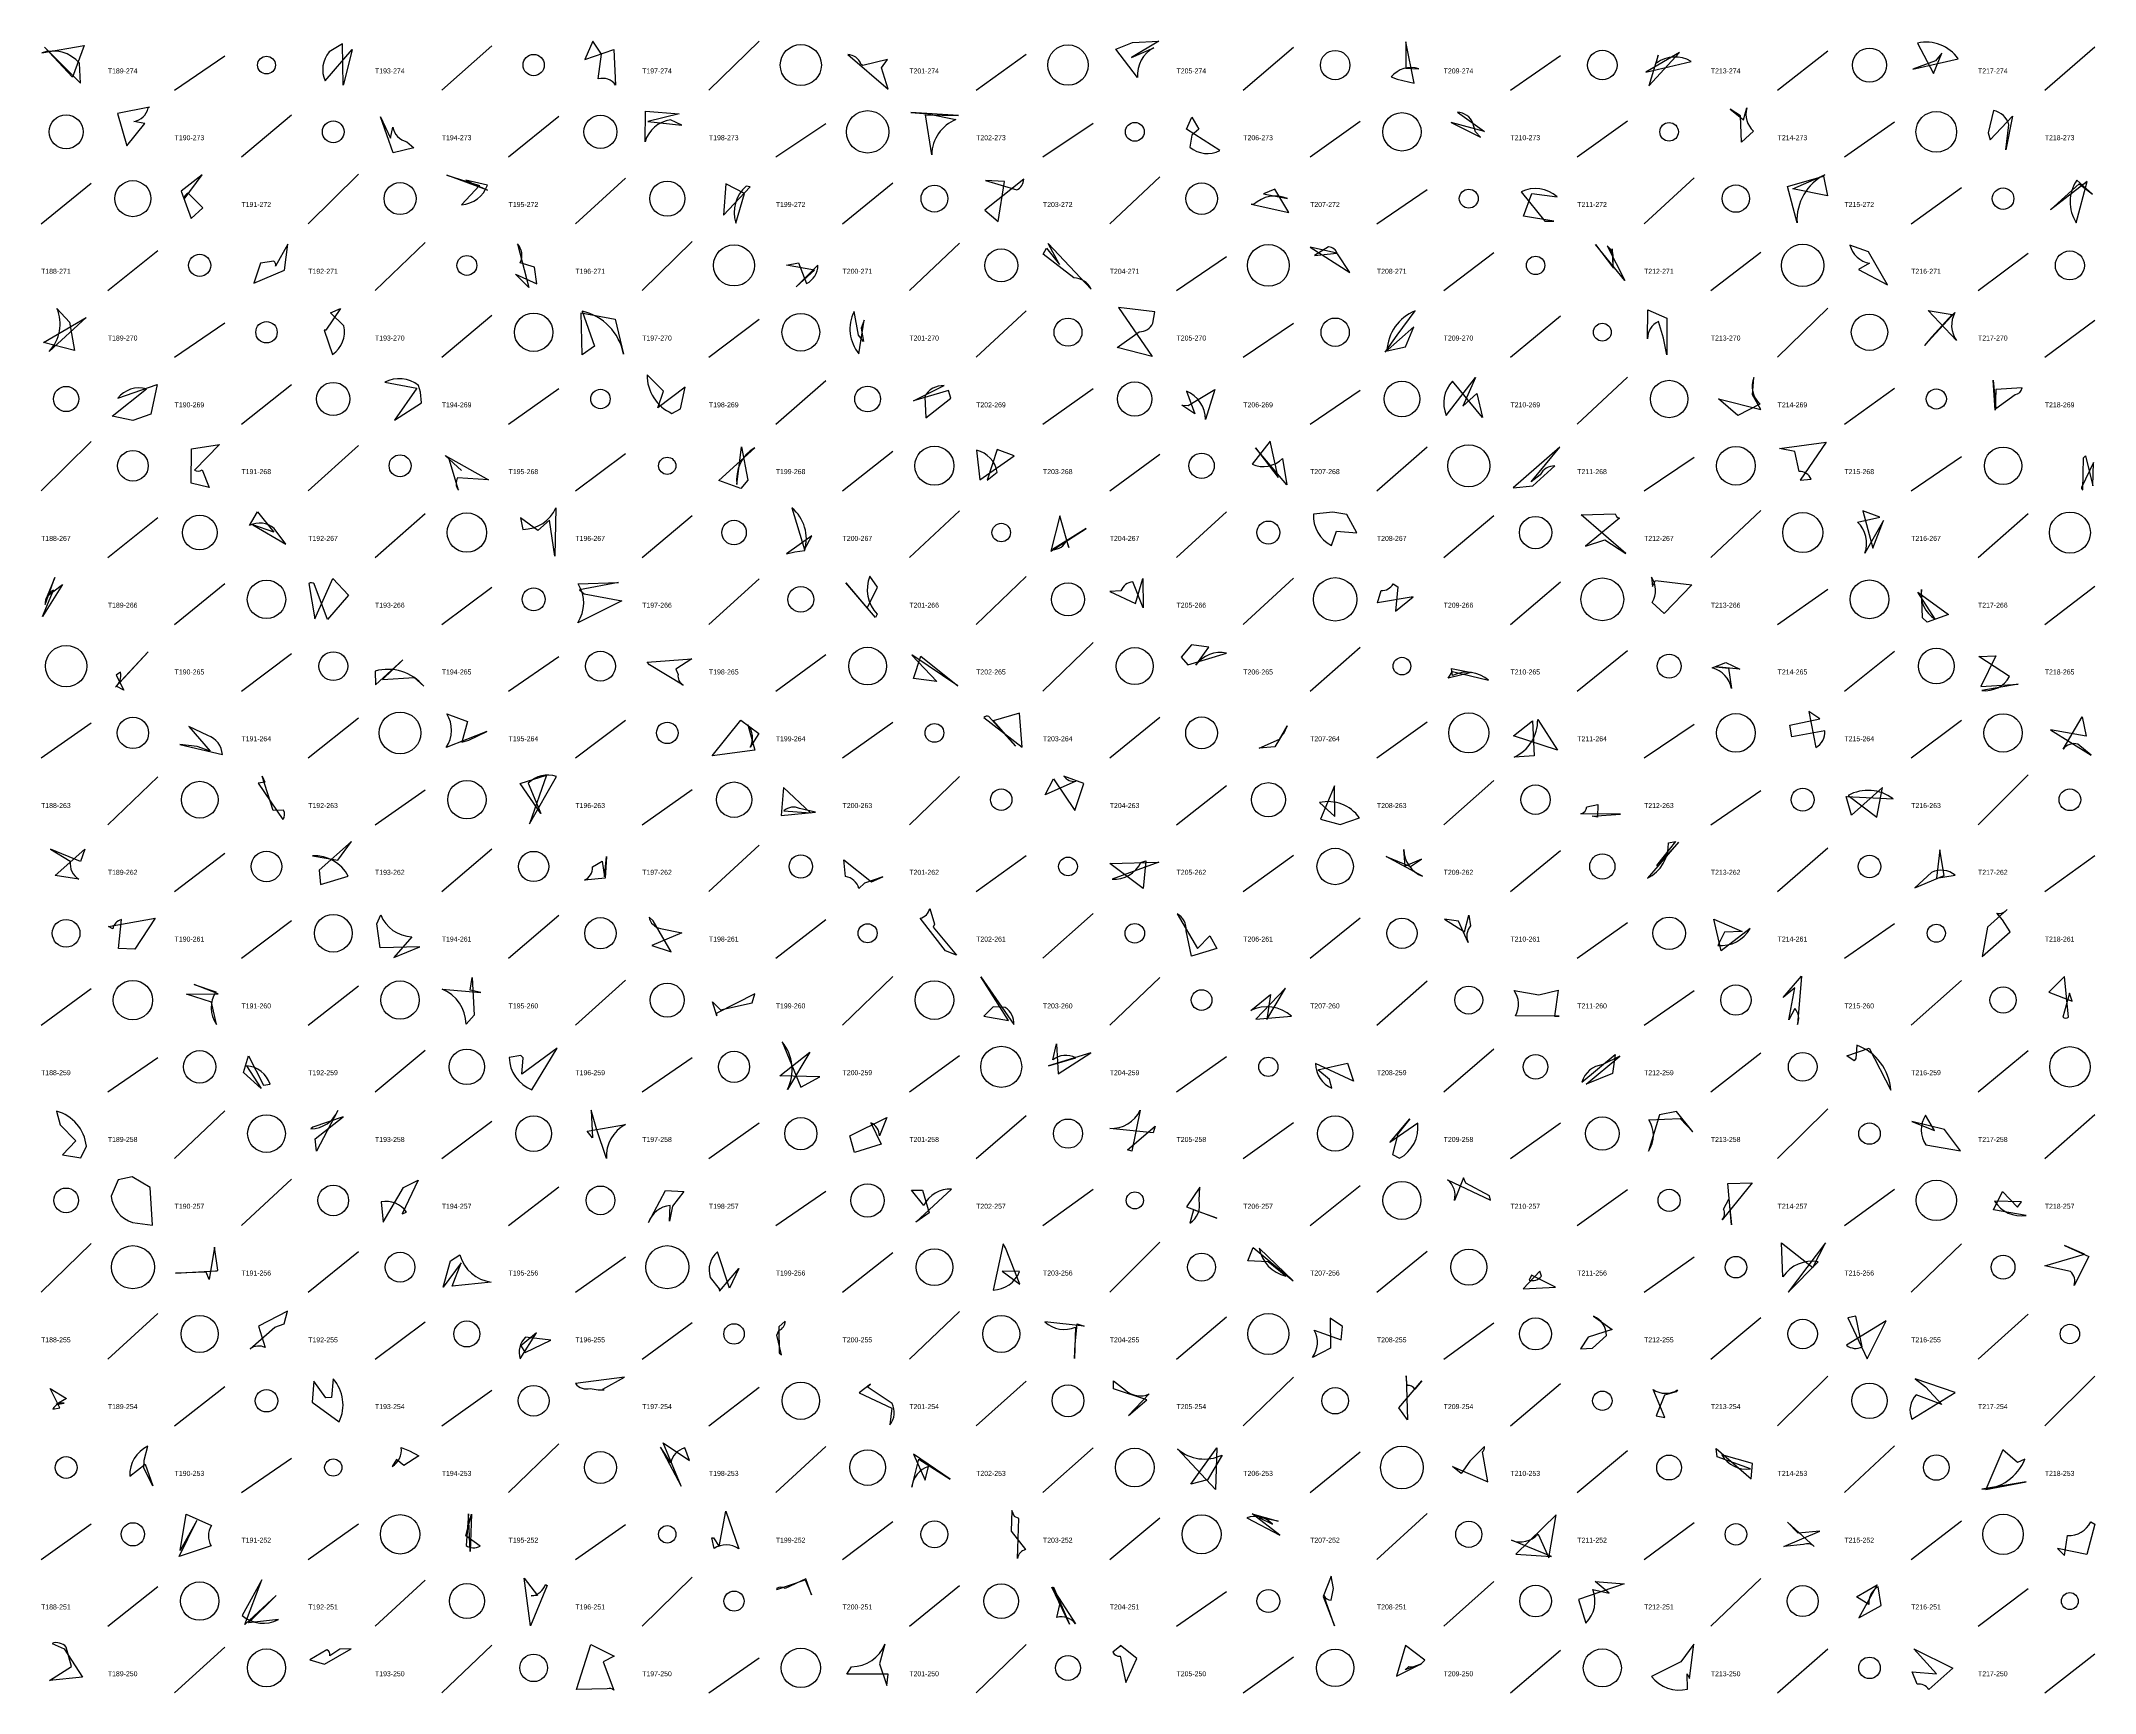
# Model space of a CAD drawing. Header units: millimetres. Extents: x -1 to 9990, y 0 to 15990.
# Drawn here: x 7520 to 8750, y 10000 to 10989 of the extents above; entities that cross this region are included whole.
import ezdxf

# ---------------------------------------------------------------- set-up
doc = ezdxf.new("R2010")
doc.units = ezdxf.units.MM
doc.layers.add('TEXT', color=3, linetype='Continuous')
doc.layers.add('WALL', color=1, linetype='Continuous')

msp = doc.modelspace()

# ---------------------------------------------------------------- linework, layer by layer
for points in [[(7522, 10985.8), (7543.7, 10964.2), (7543.1, 10976.2, 0.3), (7520.4, 10982.3), (7545.9, 10986.8), (7538.9, 10967.8)], [(7701, 10963), (7700.5, 10987.8), (7692.6, 10982.9, 0.3), (7690.2, 10965.5), (7706.3, 10984.3), (7701.2, 10963.4)], [(7845.7, 10978.4), (7863.1, 10984.3), (7864.1, 10963, 0.3), (7853.7, 10966.8), (7855.6, 10981.5), (7850.5, 10989.4)], [(8189.4, 10989.4), (8173, 10979.6), (8186.4, 10985.3, 0.3), (8176.6, 10967.5), (8163.7, 10984.6), (8173.7, 10988.6)], [(8337.4, 10989), (8337.3, 10973.2), (8345.1, 10972.8, 0.3), (8328.6, 10968), (8332.1, 10966.5), (8342.4, 10964.2)], [(8654.6, 10977.6), (8641, 10972.5), (8668.1, 10978.8, 0.3), (8643.8, 10988.2), (8653.3, 10970), (8658.3, 10982.1)], [(8026.9, 10978.4), (8012.2, 10974.7), (8011, 10975.6, 0.3), (8003.1, 10981.3), (8027.3, 10960.6), (8023.3, 10973.4)], [(8501.2, 10982.5), (8481, 10970.7), (8508.2, 10977.2, 0.3), (8487.4, 10976.2), (8488.5, 10980.9), (8482.9, 10962.6)], [(7571.4, 10926.7), (7582.1, 10940), (7575.5, 10941.2, 0.3), (7584.2, 10949.3), (7585, 10949.7), (7565.8, 10946)], [(7883.4, 10941.2), (7903.8, 10939.1), (7896.9, 10942.1, 0.3), (7881.7, 10929), (7882, 10947.3), (7902.1, 10945.7)], [(8531.6, 10948.6), (8539.6, 10942.1), (8541.6, 10949.3, 0.3), (8545.6, 10935.4), (8538.3, 10928.9), (8537.7, 10944.5)], [(8700.7, 10944.4), (8696.6, 10924.2), (8698.5, 10939.2, 0.3), (8689.3, 10947.7), (8686.1, 10934.5), (8687.3, 10930.3)], [(7723.2, 10944), (7729.2, 10931.2), (7730.7, 10937.9, 0.3), (7739, 10929.1), (7743.3, 10925.5), (7730.9, 10922.4)], [(8040.8, 10946.6), (8051.1, 10945.7), (8067.9, 10942.4, 0.3), (8053.4, 10921.3), (8049.6, 10945.2), (8069.5, 10944.8)], [(8213.4, 10936.6), (8209.1, 10933.1), (8208, 10925.8, 0.3), (8225.9, 10923.8), (8205.9, 10936.7), (8209.1, 10943.7)], [(8382, 10931.9), (8379.1, 10935.1), (8377.5, 10940.2, 0.3), (8368.2, 10946.7), (8384.4, 10935.2), (8364.5, 10940.7)], [(7609.9, 10883.1), (7616.9, 10889.4), (7608, 10898.2, 0.3), (7605.6, 10894.7), (7616.4, 10909.2), (7603.8, 10899.5)], [(7762.9, 10909), (7782.5, 10902.8), (7771.8, 10891.3, 0.3), (7787.3, 10903.1), (7774.3, 10906.1), (7787.3, 10900.1)], [(7928.6, 10885), (7944.7, 10902.1), (7942.2, 10902.5, 0.3), (7936, 10880.4), (7941.2, 10898), (7930.1, 10903.9)], [(8096.9, 10905.2), (8085.5, 10905.8), (8104.3, 10900.2, 0.3), (8108.5, 10906.6), (8085.2, 10888), (8093.2, 10881.3)], [(8258.8, 10900.7), (8252.1, 10897.8), (8266.4, 10895, 0.3), (8246.1, 10891.4), (8244.6, 10891.7), (8267.3, 10886.6)], [(8407.7, 10884.5), (8412.7, 10898), (8427.9, 10896, 0.3), (8406.3, 10899.1), (8420.6, 10881.6), (8425.9, 10881.5)], [(8589.8, 10896.7), (8569, 10900.9), (8588.3, 10909.3, 0.3), (8571.6, 10880.5), (8565.9, 10902.3), (8587.5, 10908.4)], [(8740.6, 10903.8), (8748.5, 10897.7), (8739.1, 10906, 0.3), (8738.8, 10880.6), (8745.3, 10905.2), (8723.4, 10888.3)], [(7665.8, 10852.2), (7667.7, 10867.8), (7660.4, 10854.5, 0.3), (7659.4, 10857.5), (7651.4, 10856.4), (7647.5, 10844.4)], [(7816.9, 10843.9), (7815.5, 10854), (7807, 10856.6, 0.3), (7805.3, 10867.9), (7812.2, 10841.7), (7804.1, 10849.7)], [(8130, 10855.5), (8123.2, 10868.2), (8148.8, 10840.7, 0.3), (8138.4, 10847.5), (8120.1, 10861.8), (8122.2, 10865.3)], [(8280, 10866), (8303.7, 10850.7), (8296.3, 10862, 0.3), (8291.1, 10866.1), (8282.7, 10861), (8295.9, 10862.4)], [(8461.6, 10853.3), (8460.8, 10864.9), (8461.3, 10857, 0.3), (8457.9, 10866.7), (8468.5, 10845.9), (8450.9, 10867.5)], [(8615.2, 10861.8), (8614.4, 10863.1), (8603.3, 10867.2, 0.3), (8615, 10856.3), (8608.5, 10852.5), (8625.8, 10843.3)], [(7966.4, 10855.2), (7973.7, 10856.5), (7978.4, 10844.2, 0.3), (7985.2, 10855.1), (7972.3, 10842.2), (7983.2, 10852.1)], [(7521.4, 10808.9), (7547, 10823.8), (7524.9, 10803.5, 0.3), (7529.5, 10829.2), (7537, 10821), (7540, 10804.1)], [(7690.6, 10816.3), (7689.6, 10816.2), (7694.6, 10801.7, 0.3), (7701.4, 10818.8), (7693.4, 10826.7), (7699.4, 10829.1)], [(7843.4, 10826.6), (7863.8, 10822.9), (7868.8, 10801.9, 0.3), (7844, 10827.6), (7851.4, 10806.6), (7844, 10801.4)], [(8012.6, 10809.5), (8009.5, 10813.2), (8006.9, 10827.4, 0.3), (8009.8, 10802.1), (8013, 10822.3), (8011.2, 10817.5)], [(8185.5, 10800.4), (8164.4, 10805.8), (8177.7, 10815.3, 0.3), (8185.8, 10820.4), (8187.1, 10827.2), (8165.3, 10829.8)], [(8325, 10803), (8332.2, 10813.2), (8342.9, 10827.7, 0.3), (8326.1, 10803.9), (8337.2, 10806.2), (8342.2, 10818.3)], [(8493.6, 10801.5), (8491.7, 10811.4), (8488.6, 10821.4, 0.3), (8482.1, 10811), (8482.2, 10828.3), (8493.7, 10823.5)], [(8652.3, 10812.3), (8647.9, 10807.1), (8666.2, 10826.8, 0.3), (8667.2, 10810), (8650.2, 10828), (8664.6, 10825.6)], [(7747.9, 10772.7), (7747.3, 10779), (7746, 10783.1, 0.3), (7725.8, 10785), (7745.1, 10781.5), (7731.7, 10762.3)], [(7889.4, 10769.8), (7892.7, 10779.7), (7882.9, 10789.5, 0.3), (7897.8, 10766.4), (7902.9, 10769.1), (7905.8, 10782)], [(8379.8, 10778.3), (8383.2, 10764), (8365.2, 10785.6, 0.3), (8361.5, 10765.2), (8379, 10787.9), (8371.5, 10770.7)], [(8549.9, 10768.8), (8544.9, 10777.4), (8545.7, 10787.9, 0.3), (8549.4, 10771.9), (8536.1, 10765.1), (8524.6, 10775.1)], [(7575, 10762.2), (7562.5, 10764.7), (7583.1, 10781.1, 0.3), (7565.9, 10775.4), (7589.5, 10783.6), (7585.8, 10766)], [(8063.5, 10780), (8042.4, 10773.8), (8060.8, 10783, 0.3), (8049.2, 10776.3), (8049.9, 10763.8), (8064.8, 10775.5)], [(8207, 10771), (8223, 10780.7), (8217.4, 10762.8, 0.3), (8206, 10779.7), (8210.9, 10766.1), (8203.1, 10771.3)], [(8689.1, 10786.3), (8690.7, 10769.4), (8702.2, 10777.6, 0.3), (8706.5, 10781.6), (8690.7, 10780.7), (8690.3, 10768.3)], [(7610.1, 10745.1), (7626.9, 10747.8), (7611.8, 10732.4, 0.3), (7616.4, 10732.6), (7620.6, 10721.9), (7609.8, 10724.6)], [(7762, 10741.1), (7788, 10726.5), (7769.4, 10727.8, 0.3), (7769.9, 10720.4), (7764.3, 10739), (7771.7, 10732.1)], [(7939.1, 10721.3), (7925.8, 10726.2), (7947.4, 10745.8, 0.3), (7936.7, 10723.7), (7939.5, 10746.4), (7943.2, 10726.4)], [(8092.6, 10744.7), (8086.6, 10726.4), (8092.6, 10731.2, 0.3), (8080.3, 10744.3), (8082.2, 10726.6), (8102.7, 10741)], [(8260.8, 10727.9), (8256.1, 10749.7), (8245.2, 10735.9, 0.3), (8263.5, 10739.3), (8266, 10723.6), (8247.2, 10745.7)], [(8401.6, 10721.7), (8413.4, 10723), (8426.6, 10734.9, 0.3), (8417.8, 10729.6), (8412.4, 10725.3), (8429.5, 10746.1)], [(8589.1, 10749.2), (8573.4, 10726.4), (8580, 10727, 0.3), (8572.9, 10731.6), (8570.3, 10743.5), (8561.2, 10745.3)], [(8748.7, 10722.9), (8749.2, 10736.9), (8742, 10721.9, 0.3), (8742.7, 10720.5), (8743.2, 10739.7), (8744.4, 10740.9)], [(7646.9, 10699.6), (7666.6, 10688), (7659.6, 10697.5, 0.3), (7644.9, 10699.3), (7649.6, 10707.4), (7659.3, 10695.3)], [(7817.4, 10696.2), (7807.2, 10703.9), (7808.6, 10696.9, 0.3), (7828.3, 10709.9), (7827.6, 10680.8), (7824.5, 10702.4)], [(7966.5, 10682.3), (7971.5, 10683.5), (7977.3, 10684.3, 0.3), (7969.6, 10709.8), (7977.2, 10684.8), (7981.5, 10693.1)], [(8124.8, 10683.9), (8145.8, 10697.5), (8125.8, 10684.8, 0.3), (8134.2, 10690.3), (8135.4, 10686), (8130.2, 10705.1)], [(8302, 10705.8), (8293.6, 10707.2), (8282, 10706.1, 0.3), (8292.8, 10687.3), (8295.8, 10695.8), (8308, 10694.9)], [(8469, 10682.4), (8442.3, 10705.6), (8462.7, 10706.3, 0.3), (8465.2, 10703.7), (8445, 10686.9), (8456.5, 10690.7)], [(8616.9, 10685.6), (8623.3, 10702.2), (8612.2, 10682.6, 0.3), (8607.8, 10701.3), (8621.2, 10704.3), (8611.1, 10708.1)], [(7532.9, 10663.8), (7520.9, 10644.8), (7527.4, 10660.5, 0.3), (7522.4, 10651.9), (7528.3, 10668), (7523.7, 10656.9)], [(7704.1, 10657.5), (7691.6, 10642.9), (7683.6, 10664.2, 0.3), (7680.4, 10664.5), (7684, 10643.4), (7694.8, 10667.5)], [(7845.2, 10658.3), (7867.9, 10654.1), (7841.4, 10641, 0.3), (7841.6, 10664.2), (7865.8, 10665), (7842.5, 10660.7)], [(8014.8, 10649.7), (8020.9, 10662.3), (8016.4, 10668.9, 0.3), (8020.8, 10646.1), (8019.8, 10644.2), (8002, 10664.8)], [(8179.8, 10667.5), (8180, 10649.9), (8173.8, 10665.5, 0.3), (8166.7, 10660), (8160.1, 10659.6), (8175.5, 10652.5)], [(8341.8, 10656.6), (8320.3, 10652.9), (8322.5, 10660.3, 0.3), (8329.7, 10664.3), (8332.5, 10662.5), (8331.2, 10647.9)], [(8508.5, 10663.7), (8492.1, 10646.6), (8484.9, 10653.2, 0.3), (8484.4, 10668.3), (8485.1, 10662.6), (8486.9, 10666.2)], [(8649.6, 10641.3), (8646.8, 10643.9), (8646.1, 10660.9, 0.3), (8654.3, 10643.1), (8643.9, 10659.2), (8662.3, 10645.9)], [(8202.7, 10620.4), (8206.8, 10615.7), (8230, 10622.8, 0.3), (8211.6, 10615.5), (8219.3, 10626.4), (8209, 10627.8)], [(7564.9, 10603), (7584.2, 10623.5), (7564.5, 10602.4, 0.3), (7567.5, 10611.3), (7564.9, 10609.5), (7569.5, 10600.5)], [(7724.5, 10606.9), (7743.5, 10608.2), (7749.2, 10602.9, 0.3), (7720.1, 10612), (7720.3, 10603.8), (7736.7, 10618.8)], [(7909.7, 10619.4), (7900.2, 10613.1), (7901.5, 10610, 0.3), (7904.5, 10603.5), (7884.3, 10615.7), (7882.9, 10617.4)], [(8046.8, 10620.9), (8069.1, 10603.1), (8042, 10621.3, 0.3), (8041.5, 10621.5), (8056.5, 10605.7), (8042.5, 10607.6)], [(8523, 10614.6), (8530.6, 10613.8), (8532.3, 10601.6, 0.3), (8520.8, 10613.9), (8529, 10617.2), (8537.4, 10613.2)], [(8681.6, 10602.7), (8704.1, 10604.2), (8682.2, 10600.4, 0.3), (8698.9, 10608.7), (8680.4, 10620.8), (8690.7, 10621.1)], [(8362.6, 10607.7), (8365.3, 10611.7), (8386.9, 10606.5, 0.3), (8365.3, 10609.4), (8364.7, 10613.6), (8376.7, 10611.1)], [(7613.4, 10566.9), (7603, 10568.1), (7628.6, 10562, 0.3), (7619.9, 10573.4), (7608.5, 10578.9), (7621.3, 10564.1)], [(7776.2, 10570.6), (7787, 10575.9), (7762.6, 10566.3, 0.3), (7762.9, 10586.5), (7775.3, 10581.8), (7771.9, 10569.4)], [(7939, 10582.6), (7949.9, 10574.6), (7944.7, 10566.4, 0.3), (7943.3, 10579.9), (7947.4, 10564.7), (7921.8, 10561.3)], [(8090.2, 10582.2), (8103.6, 10567.1), (8087.6, 10584.8, 0.3), (8084.5, 10584.2), (8107.5, 10566.5), (8105.9, 10586.9)], [(8261.6, 10571.2), (8266.3, 10579.2), (8264, 10574.5, 0.3), (8264.4, 10575.9), (8258.9, 10566.7), (8249.4, 10565.9)], [(8413.2, 10582.2), (8414.1, 10561.2), (8402.1, 10560.5, 0.3), (8416.3, 10583), (8428.2, 10564.7), (8401.8, 10573.2)], [(8585.2, 10583.4), (8578.7, 10587.8), (8582.8, 10566.3, 0.3), (8588.3, 10576.2), (8568.5, 10572.6), (8567.3, 10579.6)], [(8723.3, 10576.9), (8747.8, 10561.7), (8739.8, 10568.3, 0.3), (8731, 10565.3), (8742.4, 10584.7), (8744.8, 10573.1)], [(7654.1, 10545.4), (7650, 10544.8), (7664.8, 10523.1, 0.3), (7665.2, 10528.8), (7658.9, 10528.6), (7652.5, 10549.1)], [(7822.6, 10549.7), (7812.5, 10520.6), (7828.7, 10548.8, 0.3), (7811.8, 10544.8), (7819.3, 10526.7), (7806.9, 10544.7)], [(7963.2, 10525.6), (7983.7, 10527.5), (7974.3, 10529.7, 0.3), (7964.8, 10528.3), (7980.8, 10527.2), (7964.6, 10542.3)], [(8139, 10528.5), (8144.5, 10544.7), (8132.6, 10549.1, 0.3), (8139.6, 10546.1), (8121.3, 10537.9), (8126.4, 10547.4)], [(8286.2, 10523.3), (8298, 10520.1), (8309.5, 10524.2, 0.3), (8285.6, 10533.3), (8294.9, 10525), (8294.7, 10543.3)], [(8604.2, 10525.8), (8601.1, 10536.9), (8629.1, 10535.5, 0.3), (8602.2, 10537.5), (8619.3, 10524.5), (8622.8, 10542.3)], [(8448.9, 10525.2), (8465.9, 10526.4), (8442.2, 10526.5, 0.3), (8445.8, 10530.8), (8452.3, 10532.2), (8452.1, 10524.5)], [(7543.6, 10497.9), (7525.6, 10505.4), (7537.5, 10498.1, 0.3), (7542.6, 10487.4), (7528.4, 10489.5), (7546.2, 10505.4)], [(7686.6, 10492.8), (7687.4, 10484.3), (7704, 10489.1, 0.3), (7682.5, 10501.4), (7697.8, 10498.8), (7706, 10510)], [(8346.8, 10499.3), (8336.9, 10495.1), (8336.1, 10505.1, 0.3), (8347.3, 10489.1), (8325.6, 10500.9), (8340.2, 10494.9)], [(8500.4, 10508.9), (8500.6, 10509.6), (8482, 10488, 0.3), (8494.6, 10509.2), (8498.8, 10509.9), (8487.5, 10495.6)], [(8657.2, 10504.9), (8655.1, 10487.9), (8666.3, 10489.7, 0.3), (8652.2, 10491.4), (8642.1, 10482.2), (8659.8, 10489.5)], [(7858.7, 10501), (7857.9, 10487.9), (7845.4, 10486.7, 0.3), (7850.2, 10494.7), (7856, 10498.1), (7857.4, 10488.8)], [(8024.1, 10488.7), (8013.2, 10485.1), (8009.8, 10481.8, 0.3), (8001.7, 10489), (8000.7, 10499), (8017.3, 10485.8)], [(8160.1, 10496.8), (8189.3, 10497.5), (8161.4, 10487.4, 0.3), (8178.7, 10497.4), (8181.6, 10498.3), (8180, 10481.9)], [(8068.2, 10441.8), (8061.6, 10444.5), (8046.5, 10464, 0.3), (8052.2, 10469.8), (8055.1, 10460.5), (8054.3, 10458.6)], [(8699.3, 10455.8), (8694.6, 10463.1), (8691.3, 10467, 0.3), (8697.4, 10469.3), (8685.6, 10458.6), (8682.4, 10441.1)], [(7576.1, 10445.5), (7566.4, 10445.9), (7568.2, 10463.2, 0.3), (7562.9, 10457.7), (7560.4, 10459), (7588.3, 10464)], [(7723, 10446.2), (7721, 10460.7), (7723.4, 10466.1, 0.3), (7742, 10452.9), (7731.3, 10440.5), (7746.9, 10446.9)], [(7897.4, 10443.8), (7886.6, 10462.5), (7884.1, 10464.6, 0.3), (7890.9, 10457.8), (7903.8, 10455.2), (7885.7, 10447.6)], [(8224.2, 10445.9), (8209, 10441.3), (8205.8, 10456.4, 0.3), (8200.3, 10466.7), (8212.5, 10445.8), (8219.9, 10453.4)], [(8372.4, 10455.8), (8375, 10465.8), (8376.1, 10459.4, 0.3), (8374.7, 10449.5), (8368.9, 10462.3), (8360.4, 10463.4)], [(8538.7, 10456.1), (8528.2, 10455.6), (8524.1, 10447.7, 0.3), (8543.6, 10457.9), (8526.2, 10444.5), (8521.8, 10463.5)], [(7626, 10418.7), (7611.7, 10424.4), (7624.6, 10420, 0.3), (7625, 10400.4), (7622.1, 10413.7), (7607, 10418.6)], [(7778.2, 10428.5), (7779.3, 10406), (7774.5, 10400.6, 0.3), (7760.3, 10421.5), (7783.4, 10419.6), (7777, 10421)], [(7945.9, 10413.4), (7947.4, 10418.7), (7924.6, 10407.2, 0.3), (7924.7, 10405.6), (7922.1, 10414), (7926.9, 10409.1)], [(8099.4, 10402.7), (8082.7, 10428.9), (8102.5, 10400.3, 0.3), (8097.3, 10410.5), (8090.1, 10410.9), (8084.5, 10405.3)], [(8265.3, 10422.1), (8247.4, 10403.6), (8268.8, 10405.4, 0.3), (8244.5, 10408.7), (8256.3, 10418.3), (8254.1, 10403.4)], [(8426.4, 10405.3), (8429.2, 10405.4), (8403, 10405.6, 0.3), (8402.1, 10420.7), (8416.9, 10418.2), (8428.5, 10420.9)], [(8563.3, 10416.5), (8574.2, 10429.3), (8571.8, 10400.3, 0.3), (8570.3, 10410), (8566.6, 10403.2), (8570.3, 10422.3)], [(8736.4, 10414.4), (8734.8, 10419.1), (8730.7, 10404.7, 0.3), (8734.1, 10404.8), (8731.7, 10429.1), (8722.3, 10419.7)], [(7644.2, 10381.5), (7653.2, 10364), (7657.2, 10364.6, 0.3), (7643.1, 10375.6), (7651.8, 10362), (7641.3, 10371.7)], [(7808.7, 10380.4), (7807.4, 10381.8), (7800.3, 10380.6, 0.3), (7813.9, 10361.3), (7829.1, 10386.1), (7808, 10370.7)], [(7962.5, 10369.6), (7980.3, 10383.8), (7967, 10361.4, 0.3), (7963.8, 10389.9), (7975, 10362.8), (7986.3, 10369)], [(8148.6, 10383.4), (8123.4, 10375.6), (8139.6, 10380.4, 0.3), (8125.9, 10379.1), (8128.2, 10388.7), (8129.2, 10370.9)], [(8445.4, 10364.6), (8465.5, 10381.3), (8455.2, 10376.3, 0.3), (8442.7, 10365.8), (8462.6, 10382.4), (8461.1, 10371)], [(8601.4, 10381.5), (8614.7, 10386.1), (8627.7, 10361, 0.3), (8607.5, 10387.9), (8606.8, 10379.9), (8605.8, 10378.5)], [(8302.3, 10377.1), (8306, 10366.4), (8283.2, 10376.9, 0.3), (8293.1, 10362.2), (8291.7, 10367.4), (8284.7, 10373.1)], [(7532.8, 10322.2), (7543.8, 10320.4), (7547.2, 10327.5, 0.3), (7529.3, 10348.5), (7531.5, 10340.3), (7540.8, 10330.6)], [(7701, 10345.1), (7682.8, 10338.8), (7681.5, 10337.8, 0.3), (7697.7, 10348.8), (7684.9, 10324.4), (7684.2, 10331.8)], [(7850.3, 10332.5), (7847, 10336.4), (7870, 10340.4, 0.3), (7858.6, 10320.1), (7852.6, 10337.8), (7849.5, 10349.1)], [(8004.3, 10333.6), (8026.6, 10344.6), (8022.1, 10333.7, 0.3), (8017, 10341.4), (8023.1, 10328.7), (8007.1, 10323.7)], [(8187.3, 10339.4), (8186.1, 10335.4), (8160, 10338.1, 0.3), (8178.3, 10349), (8173.3, 10324.4), (8170.7, 10325.3)], [(8499.4, 10348.3), (8489.3, 10346.3), (8482.7, 10324.5, 0.3), (8482.8, 10343.2), (8501.7, 10344), (8509.1, 10336.1)], [(8640.3, 10342.2), (8653.9, 10336.8), (8648.6, 10346.1, 0.3), (8648.8, 10328.2), (8669.4, 10324.7), (8660, 10337.5)], [(8332.5, 10334.9), (8329.4, 10322.4), (8333.6, 10320.2, 0.3), (8344.5, 10341.3), (8327.8, 10329.7), (8339.7, 10343.8)], [(7574.6, 10309.1), (7566.2, 10307.4), (7562, 10297.6, 0.3), (7574.8, 10281.8), (7586.7, 10280.2), (7585.4, 10302.7)], [(8373.2, 10305.3), (8371.9, 10308.5), (8366.4, 10295, 0.3), (8362.3, 10307.4), (8388, 10295.2), (8387.4, 10297.8)], [(7745.9, 10307.2), (7736.3, 10286.9), (7738.8, 10288, 0.3), (7723.7, 10294.1), (7724.9, 10281.9), (7737.1, 10302.7)], [(7898.2, 10291.5), (7896.3, 10282.5), (7896.7, 10292, 0.3), (7883.8, 10281.7), (7894, 10301), (7905, 10300.4)], [(8051.9, 10287.5), (8043.9, 10282), (8065.3, 10301.7, 0.3), (8048.6, 10292), (8041.3, 10301.1), (8047.9, 10301.1)], [(8224.2, 10284.3), (8210.2, 10289.3), (8208, 10281.3, 0.3), (8213.6, 10295.1), (8213.9, 10302.9), (8206, 10291.1)], [(8530.2, 10305.2), (8544.7, 10305.6), (8526.7, 10283.3, 0.3), (8527.6, 10289.7), (8530.7, 10295.7), (8532.3, 10280.3)], [(8703.7, 10291), (8706, 10294.2), (8689.9, 10294.5, 0.3), (8708.8, 10286), (8689.2, 10289.4), (8694.7, 10300.3)], [(7618.8, 10252), (7600.5, 10251.4), (7624.4, 10252.8, 0.3), (7625.8, 10253.2), (7623.9, 10267), (7620.6, 10247.6)], [(7760.8, 10243), (7765.1, 10258.9), (7770.8, 10262.3, 0.3), (7789.6, 10246.1), (7766.1, 10243.7), (7771.6, 10257.6)], [(7937.8, 10254.2), (7932.2, 10242.4), (7925, 10264.2, 0.3), (7920.8, 10248.9), (7926, 10242), (7926.3, 10240.6)], [(8097.6, 10266.5), (8096.2, 10269), (8090.1, 10241.3, 0.3), (8106, 10252.4), (8095.6, 10252.7), (8106.1, 10244.9)], [(8245.9, 10266.8), (8269.8, 10246.8), (8249.5, 10266.3, 0.3), (8265.4, 10249.7), (8254.8, 10258.2), (8242.6, 10258.8)], [(8588.6, 10269.5), (8566.3, 10240.1), (8584.3, 10258.2, 0.3), (8563.1, 10249.2), (8562.2, 10269.5), (8581.1, 10254.8)], [(8731.7, 10268), (8746.4, 10261.3), (8737.5, 10244.1, 0.3), (8735.4, 10252.4), (8720.1, 10255.8), (8743.7, 10262.7)], [(8427, 10243.1), (8412.6, 10250.3), (8411.2, 10247.2, 0.3), (8418.5, 10249.6), (8417.5, 10252.6), (8407.5, 10242)], [(7667.5, 10228.6), (7650.2, 10219.6), (7654.2, 10206.8, 0.3), (7645.2, 10206), (7660, 10219.1), (7665.6, 10221)], [(7963.5, 10202.6), (7960.6, 10214.2), (7961.8, 10217, 0.3), (7965.6, 10222.7), (7961.9, 10219.2), (7962, 10203.6)], [(8140.4, 10221.1), (8144.7, 10219.7), (8121.2, 10222.3, 0.3), (8139.5, 10219.1), (8138.9, 10200.4), (8139.2, 10208.9)], [(8292, 10224.5), (8292.3, 10206.4), (8281.4, 10201, 0.3), (8282.5, 10217.3), (8298.5, 10211.4), (8299.3, 10219.5)], [(8442, 10206), (8449.2, 10206.5), (8457.4, 10214.1, 0.3), (8449.8, 10225.6), (8460.9, 10217.6), (8446.5, 10213.1)], [(8613.7, 10200.2), (8625, 10222.9), (8601.2, 10208.3, 0.3), (8610.7, 10207.3), (8606.9, 10225.6), (8602.1, 10224.6)], [(7809.9, 10203.8), (7825.2, 10211.2), (7810.1, 10213, 0.3), (7807, 10200.2), (7816.6, 10215.6), (7807.3, 10207.8)], [(7683.3, 10186.8), (7682.3, 10174.2), (7698.5, 10162.4, 0.3), (7695, 10188.1), (7694, 10177), (7690.5, 10176.8)], [(7856.4, 10182), (7869.4, 10189.2), (7840, 10185.3, 0.3), (7848.9, 10182.4), (7853.6, 10181.5), (7857.3, 10181.6)], [(8010, 10179.8), (8029.5, 10170.5), (8028.4, 10160.6, 0.3), (8029.6, 10173.4), (8014.8, 10183.4), (8016.8, 10185)], [(8162.3, 10182.1), (8162.3, 10187), (8169.4, 10181.3, 0.3), (8183.6, 10179.1), (8171.3, 10166.2), (8182.3, 10175.6)], [(8333.1, 10170.8), (8346.9, 10186.9), (8342.7, 10181.9, 0.3), (8338.1, 10184.2), (8337.5, 10189.9), (8338.4, 10163.5)], [(8648.5, 10183.3), (8658.3, 10172.8), (8643, 10178.6, 0.3), (8640.3, 10164), (8666.4, 10179.9), (8642.4, 10188.1)], [(7535.3, 10176.3), (7529.1, 10172.8), (7533.8, 10173.6, 0.3), (7527.1, 10170), (7531.2, 10170.7), (7525.4, 10182.3)], [(8487.3, 10166), (8492.4, 10165), (8485.4, 10181.8, 0.3), (8500.1, 10181.5), (8499.2, 10180.3), (8492.2, 10178.3)], [(7581.5, 10134.7), (7581.8, 10139.5), (7583.9, 10147.8, 0.3), (7573.1, 10129.8), (7582.3, 10137), (7586.9, 10124.1)], [(7892.5, 10149.8), (7908.4, 10139.3), (7905.5, 10146.7, 0.3), (7897.2, 10137.8), (7890.9, 10147.2), (7903.3, 10123.8)], [(7737.2, 10136.2), (7732.9, 10139.9), (7730.3, 10135.7, 0.3), (7735.7, 10146.9), (7740.6, 10145.1), (7746.2, 10142)], [(8042.5, 10143.1), (8049.5, 10127.4), (8051.5, 10135.7, 0.3), (8041.5, 10123.3), (8045.7, 10140.1), (8064.5, 10128.1)], [(8224.1, 10146.7), (8223.4, 10121.9), (8200.6, 10146.1, 0.3), (8227.3, 10142.5), (8218.6, 10127.6), (8208.6, 10125.1)], [(8365.2, 10135.7), (8386.5, 10126.5), (8383.3, 10144.4, 0.3), (8384.4, 10147.5), (8375.6, 10138.8), (8370.4, 10131.5)], [(8544.1, 10128.3), (8544.9, 10137.4), (8526.6, 10142.6, 0.3), (8543.7, 10134.2), (8523.8, 10141.5), (8523.2, 10146.3)], [(8684.6, 10121.9), (8708.8, 10126.5), (8682.3, 10122.1, 0.3), (8708.1, 10140), (8703.6, 10138), (8694.9, 10145.7)], [(7603.2, 10085.3), (7606.8, 10107), (7622.1, 10100.2, 0.3), (7621.9, 10088.1), (7602.6, 10081.8), (7613.3, 10103.2)], [(7777, 10084.8), (7776, 10107.3), (7774.5, 10088.4, 0.3), (7782.9, 10087.9), (7774.3, 10094), (7777.8, 10107)], [(7926.1, 10087.7), (7930, 10108.8), (7937.9, 10086.3, 0.3), (7923, 10086.5), (7921.7, 10092.9), (7922.7, 10092.8)], [(8101.4, 10109.3), (8101, 10096.9), (8109.6, 10085.9, 0.3), (8104.8, 10080.6), (8105.5, 10104.4), (8102.9, 10105.6)], [(8260.9, 10102.8), (8249.2, 10105), (8257.5, 10101, 0.3), (8242.1, 10104.9), (8261.8, 10094.5), (8245.2, 10107.3)], [(8403.1, 10083.1), (8424.5, 10081.8), (8400.6, 10091.4, 0.3), (8416.5, 10095), (8423, 10080.9), (8427.4, 10106.7)], [(8572.3, 10095.6), (8565.9, 10102.3), (8581.9, 10087.7, 0.3), (8575.5, 10088.9), (8563.7, 10087.7), (8585.3, 10096.8)], [(8727.5, 10086.5), (8731.7, 10082.4), (8733.6, 10094.3, 0.3), (8747.5, 10102.4), (8749.9, 10101.1), (8745.1, 10083)], [(7642, 10041), (7652.2, 10067.8), (7640.4, 10046.4, 0.3), (7662.2, 10043.9), (7644.3, 10042), (7660.8, 10058.4)], [(7809.3, 10068.8), (7817.3, 10058.4), (7813.6, 10058.1, 0.3), (7822, 10065), (7823.1, 10064.4), (7813.1, 10040.2)], [(7981.3, 10058.8), (7978, 10068.3), (7965.7, 10062.5, 0.3), (7960.5, 10062.5), (7960.7, 10062), (7977.6, 10067.7)], [(8135.8, 10041.2), (8125.3, 10063.3), (8139.5, 10041.4, 0.3), (8128.4, 10045.2), (8130.1, 10053), (8126.4, 10063.4)], [(8287.9, 10057.8), (8294.7, 10040.2), (8288.2, 10058.4, 0.3), (8292.6, 10055.5), (8294.1, 10062.6), (8292.7, 10069.9)], [(8468.1, 10065.3), (8440.7, 10055.9), (8445.1, 10041.8, 0.3), (8449.3, 10061.9), (8459.1, 10059.8), (8450.7, 10066.8)], [(8608.7, 10045), (8621.9, 10052.3), (8620.1, 10063.6, 0.3), (8614.6, 10052.9), (8607.3, 10057.5), (8619.5, 10064.7)], [(7525.1, 10007.4), (7538.2, 10015.8), (7535, 10027.5, 0.3), (7526.6, 10029.7), (7533.9, 10026.4), (7544.8, 10009.4)], [(7705.7, 10026.4), (7698.9, 10026.2), (7693, 10022.3, 0.3), (7691.2, 10025.9), (7681, 10019.8), (7689.7, 10017.2)], [(7863.3, 10022), (7856.7, 10018.6), (7863, 10001.7, 0.3), (7859.1, 10002.4), (7840.7, 10002), (7849.2, 10029.1)], [(8027.3, 10011.2), (8002.6, 10011.3), (8005.4, 10015.7, 0.3), (8025.4, 10029.2), (8022.2, 10017.5), (8026.5, 10004.4)], [(8166.4, 10028.4), (8166.1, 10027.8), (8161.8, 10024.4, 0.3), (8166.3, 10022), (8169.7, 10006.2), (8176.3, 10020.6)], [(8345.7, 10017), (8337, 10013.9), (8339.2, 10015.8, 0.3), (8348.6, 10019.7), (8337.1, 10028.4), (8331.8, 10010.1)], [(8509.8, 10029.2), (8502.1, 10018.7), (8484.5, 10009.9, 0.3), (8506, 10002.3), (8505.9, 10011.4), (8507.3, 10008.7)], [(8641.5, 10026.4), (8664.9, 10014.8), (8650.6, 10002.1, 0.3), (8643.5, 10005.2), (8640.5, 10012.6), (8655.1, 10011.5)]]:
    msp.add_lwpolyline(points, format="xyb", close=True)
for centre, radius in [((7975, 10975), 12.3), ((8135, 10975), 12.1), ((8615, 10975), 10.2), ((7655, 10975), 5.32), ((7815, 10975), 6.36), ((8295, 10975), 8.8), ((8455, 10975), 8.84), ((8015, 10935), 12.7), ((8655, 10935), 12.2), ((7535, 10935), 10.2), ((7695, 10935), 6.51), ((7855, 10935), 9.9), ((8175, 10935), 5.63), ((8335, 10935), 11.5), ((8495, 10935), 5.55), ((7575, 10895), 10.8), ((7735, 10895), 9.59), ((7895, 10895), 10.5), ((8055, 10895), 8.01), ((8215, 10895), 9.47), ((8375, 10895), 5.66), ((8535, 10895), 8.2), ((8695, 10895), 6.45), ((7615, 10855), 6.64), ((7775, 10855), 5.94), ((7935, 10855), 12.3), ((8095, 10855), 9.88), ((8255, 10855), 12.5), ((8575, 10855), 12.7), ((8735, 10855), 8.69), ((8415, 10855), 5.5), ((7815, 10815), 11.5), ((7975, 10815), 11.3), ((8615, 10815), 10.9), ((7655, 10815), 6.4), ((8135, 10815), 8.37), ((8295, 10815), 8.48), ((8455, 10815), 5.34), ((7535, 10775), 7.57), ((7695, 10775), 9.97), ((7855, 10775), 5.83), ((8015, 10775), 7.72), ((8175, 10775), 10.3), ((8335, 10775), 10.7), ((8495, 10775), 11.2), ((8655, 10775), 6.02), ((7575, 10735), 9.18), ((7735, 10735), 6.57), ((7895, 10735), 5.15), ((8055, 10735), 11.7), ((8215, 10735), 7.6), ((8375, 10735), 12.6), ((8535, 10735), 11.6), ((8695, 10735), 11.2), ((7615, 10695), 10.4), ((7775, 10695), 11.8), ((7935, 10695), 7.34), ((8255, 10695), 6.87), ((8415, 10695), 9.68), ((8575, 10695), 12), ((8735, 10695), 12.3), ((8095, 10695), 5.53), ((7655, 10655), 11.5), ((8135, 10655), 9.92), ((8295, 10655), 13), ((8455, 10655), 12.8), ((8615, 10655), 11.6), ((7815, 10655), 6.84), ((7975, 10655), 7.7), ((7535, 10615), 12.4), ((7695, 10615), 8.63), ((7855, 10615), 8.94), ((8015, 10615), 11.3), ((8175, 10615), 11.1), ((8335, 10615), 5.28), ((8495, 10615), 7.19), ((8655, 10615), 10.7), ((7575, 10575), 9.39), ((7735, 10575), 12.5), ((7895, 10575), 6.44), ((8055, 10575), 5.63), ((8215, 10575), 9.53), ((8375, 10575), 12), ((8535, 10575), 11.6), ((8695, 10575), 11.5), ((7615, 10535), 11), ((7775, 10535), 11.5), ((7935, 10535), 10.6), ((8095, 10535), 6.41), ((8255, 10535), 10.2), ((8415, 10535), 8.8), ((8575, 10535), 6.89), ((8735, 10535), 6.51), ((8295, 10495), 10.9), ((7655, 10495), 9.17), ((7815, 10495), 9.06), ((7975, 10495), 6.97), ((8135, 10495), 5.59), ((8455, 10495), 7.57), ((8615, 10495), 6.78), ((7535, 10455), 8.31), ((7695, 10455), 11.3), ((7855, 10455), 9.41), ((8015, 10455), 5.7), ((8175, 10455), 5.86), ((8335, 10455), 9.07), ((8495, 10455), 9.71), ((8655, 10455), 5.42), ((7575, 10415), 11.8), ((7735, 10415), 11.5), ((7895, 10415), 10.2), ((8055, 10415), 11.6), ((8215, 10415), 6.19), ((8375, 10415), 8.36), ((8535, 10415), 9.11), ((8695, 10415), 7.85), ((7615, 10375), 9.7), ((7775, 10375), 10.6), ((7935, 10375), 9.32), ((8095, 10375), 12.3), ((8415, 10375), 7.36), ((8575, 10375), 8.59), ((8735, 10375), 12.1), ((8255, 10375), 5.76), ((7655, 10335), 11.3), ((7815, 10335), 10.7), ((7975, 10335), 9.67), ((8295, 10335), 10.6), ((8455, 10335), 10), ((8135, 10335), 8.74), ((8615, 10335), 6.42), ((7535, 10295), 7.41), ((7695, 10295), 9.16), ((7855, 10295), 8.6), ((8015, 10295), 9.98), ((8175, 10295), 5.13), ((8335, 10295), 11.4), ((8495, 10295), 6.64), ((8655, 10295), 12.1), ((7575, 10255), 12.9), ((7735, 10255), 8.9), ((7895, 10255), 12.9), ((8055, 10255), 11), ((8215, 10255), 8.37), ((8375, 10255), 10.8), ((8535, 10255), 6.44), ((8695, 10255), 7.13), ((7615, 10215), 11.1), ((7775, 10215), 7.79), ((8095, 10215), 11.1), ((8255, 10215), 12.3), ((8415, 10215), 9.57), ((8575, 10215), 8.83), ((7935, 10215), 6.12), ((8735, 10215), 5.82), ((7975, 10175), 11.2), ((8135, 10175), 9.57), ((8615, 10175), 10.6), ((7655, 10175), 6.73), ((7815, 10175), 9.21), ((8295, 10175), 7.91), ((8455, 10175), 5.79), ((8335, 10135), 12.8), ((7535, 10135), 6.53), ((7695, 10135), 5.17), ((7855, 10135), 9.54), ((8015, 10135), 10.7), ((8175, 10135), 11.6), ((8495, 10135), 7.46), ((8655, 10135), 7.65), ((7575, 10095), 6.96), ((7735, 10095), 11.8), ((7895, 10095), 5.22), ((8055, 10095), 8.07), ((8215, 10095), 11.7), ((8375, 10095), 7.8), ((8535, 10095), 6.46), ((8695, 10095), 12.1), ((7615, 10055), 11.5), ((7775, 10055), 10.5), ((8095, 10055), 10.4), ((8255, 10055), 6.85), ((8415, 10055), 9.49), ((8575, 10055), 9.31), ((7935, 10055), 6.03), ((8735, 10055), 5.06), ((7655, 10015), 11.4), ((7975, 10015), 11.8), ((8295, 10015), 11.2), ((8455, 10015), 11.4), ((7815, 10015), 8.24), ((8135, 10015), 7.46), ((8615, 10015), 6.44)]:
    msp.add_circle(centre, radius)
at = {"layer": 'WALL'}
for p, q in [((7760, 10960), (7790, 10986.6)), ((7920, 10960), (7950, 10989.3)), ((8240, 10960), (8270, 10985.8)), ((8720, 10960), (8750, 10986)), ((7600, 10960), (7630, 10980.5)), ((8080, 10960), (8110, 10981.6)), ((8400, 10960), (8430, 10980.7)), ((8560, 10960), (8590, 10983.6)), ((7640, 10920), (7670, 10945.2)), ((7800, 10920), (7830, 10944.4)), ((7960, 10920), (7990, 10940.1)), ((8120, 10920), (8150, 10940.2)), ((8280, 10920), (8310, 10941.3)), ((8440, 10920), (8470, 10941.6)), ((8600, 10920), (8630, 10941)), ((7520, 10880), (7550, 10904.2)), ((7680, 10880), (7710, 10909.7)), ((7840, 10880), (7870, 10907.3)), ((8000, 10880), (8030, 10904.5)), ((8160, 10880), (8190, 10908.1)), ((8320, 10880), (8350, 10900.4)), ((8480, 10880), (8510, 10907.4)), ((8640, 10880), (8670, 10901.7)), ((7560, 10840), (7590, 10864)), ((7720, 10840), (7750, 10868.8)), ((7880, 10840), (7910, 10869.4)), ((8040, 10840), (8070, 10868.4)), ((8360, 10840), (8390, 10862.8)), ((8520, 10840), (8550, 10863)), ((8680, 10840), (8710, 10862.4)), ((8200, 10840), (8230, 10860.3)), ((7760, 10800), (7790, 10825.3)), ((8080, 10800), (8110, 10827.8)), ((8400, 10800), (8430, 10824.8)), ((8560, 10800), (8590, 10829.3)), ((7600, 10800), (7630, 10820.6)), ((7920, 10800), (7950, 10822.9)), ((8240, 10800), (8270, 10820.4)), ((8720, 10800), (8750, 10822.2)), ((8440, 10760), (8470, 10788)), ((7640, 10760), (7670, 10783.6)), ((7800, 10760), (7830, 10781.2)), ((7960, 10760), (7990, 10786)), ((8120, 10760), (8150, 10781.3)), ((8280, 10760), (8310, 10780.3)), ((8600, 10760), (8630, 10781.4)), ((7520, 10720), (7550, 10749.6)), ((7680, 10720), (7710, 10747.2)), ((7840, 10720), (7870, 10742.4)), ((8000, 10720), (8030, 10743.7)), ((8160, 10720), (8190, 10741.9)), ((8320, 10720), (8350, 10746.4)), ((8480, 10720), (8510, 10740.1)), ((8640, 10720), (8670, 10740.5)), ((7560, 10680), (7590, 10704)), ((7720, 10680), (7750, 10706.4)), ((7880, 10680), (7910, 10705.2)), ((8040, 10680), (8070, 10708.1)), ((8200, 10680), (8230, 10707.4)), ((8360, 10680), (8390, 10705.3)), ((8520, 10680), (8550, 10708.2)), ((8680, 10680), (8710, 10706.4)), ((7600, 10640), (7630, 10664.5)), ((7920, 10640), (7950, 10667.2)), ((8080, 10640), (8110, 10668.7)), ((8240, 10640), (8270, 10667.6)), ((8400, 10640), (8430, 10665.4)), ((7760, 10640), (7790, 10662.2)), ((8560, 10640), (8590, 10661.1)), ((8720, 10640), (8750, 10662.9)), ((8120, 10600), (8150, 10629.2)), ((7640, 10600), (7670, 10622.6)), ((7800, 10600), (7830, 10620.8)), ((7960, 10600), (7990, 10622)), ((8280, 10600), (8310, 10626.4)), ((8440, 10600), (8470, 10624.4)), ((8600, 10600), (8630, 10624)), ((7520, 10560), (7550, 10581.1)), ((7680, 10560), (7710, 10584.1)), ((7840, 10560), (7870, 10582.7)), ((8000, 10560), (8030, 10581.4)), ((8160, 10560), (8190, 10584.5)), ((8320, 10560), (8350, 10581.7)), ((8480, 10560), (8510, 10580.3)), ((8640, 10560), (8670, 10582.6)), ((7560, 10520), (7590, 10548.7)), ((7880, 10520), (7910, 10541.2)), ((8040, 10520), (8070, 10548.8)), ((8200, 10520), (8230, 10543.5)), ((8360, 10520), (8390, 10546.5)), ((8680, 10520), (8710, 10549.9)), ((7720, 10520), (7750, 10541)), ((8520, 10520), (8550, 10540.5)), ((7760, 10480), (7790, 10505.6)), ((7920, 10480), (7950, 10507.7)), ((8400, 10480), (8430, 10504.5)), ((8560, 10480), (8590, 10506.2)), ((7600, 10480), (7630, 10502.9)), ((8080, 10480), (8110, 10501.6)), ((8240, 10480), (8270, 10501.8)), ((8720, 10480), (8750, 10501.6)), ((7640, 10440), (7670, 10462.7)), ((7800, 10440), (7830, 10465.8)), ((7960, 10440), (7990, 10463.3)), ((8120, 10440), (8150, 10466.8)), ((8280, 10440), (8310, 10464.2)), ((8440, 10440), (8470, 10461.4)), ((8600, 10440), (8630, 10460.8)), ((7520, 10400), (7550, 10422)), ((7680, 10400), (7710, 10423.5)), ((7840, 10400), (7870, 10427)), ((8000, 10400), (8030, 10429.2)), ((8160, 10400), (8190, 10428.5)), ((8320, 10400), (8350, 10426.5)), ((8480, 10400), (8510, 10420.8)), ((8640, 10400), (8670, 10426.7)), ((7720, 10360), (7750, 10384.9)), ((8040, 10360), (8070, 10381.8)), ((8200, 10360), (8230, 10381.2)), ((8360, 10360), (8390, 10385.7)), ((8520, 10360), (8550, 10383.4)), ((8680, 10360), (8710, 10384.8)), ((7560, 10360), (7590, 10380.5)), ((7880, 10360), (7910, 10380.5)), ((7600, 10320), (7630, 10348.6)), ((8080, 10320), (8110, 10345.9)), ((8560, 10320), (8590, 10349.8)), ((8720, 10320), (8750, 10346.5)), ((7760, 10320), (7790, 10342.5)), ((7920, 10320), (7950, 10341.4)), ((8240, 10320), (8270, 10341.7)), ((8400, 10320), (8430, 10341.4)), ((7640, 10280), (7670, 10307.7)), ((7800, 10280), (7830, 10303.2)), ((7960, 10280), (7990, 10300.5)), ((8120, 10280), (8150, 10301.8)), ((8280, 10280), (8310, 10303.9)), ((8440, 10280), (8470, 10301.6)), ((8600, 10280), (8630, 10301.7)), ((7520, 10240), (7550, 10269.1)), ((7680, 10240), (7710, 10264.3)), ((7840, 10240), (7870, 10261.1)), ((8000, 10240), (8030, 10263.7)), ((8160, 10240), (8190, 10270)), ((8320, 10240), (8350, 10264.6)), ((8480, 10240), (8510, 10261.2)), ((8640, 10240), (8670, 10269)), ((7560, 10200), (7590, 10227.3)), ((7720, 10200), (7750, 10222.2)), ((7880, 10200), (7910, 10221.8)), ((8040, 10200), (8070, 10228.5)), ((8200, 10200), (8230, 10225.3)), ((8360, 10200), (8390, 10221.6)), ((8520, 10200), (8550, 10224.9)), ((8680, 10200), (8710, 10226.8)), ((8080, 10160), (8110, 10186.7)), ((8240, 10160), (8270, 10189.2)), ((8400, 10160), (8430, 10185.4)), ((8560, 10160), (8590, 10189.8)), ((8720, 10160), (8750, 10189.7)), ((7600, 10160), (7630, 10183.6)), ((7760, 10160), (7790, 10181.4)), ((7920, 10160), (7950, 10183.2)), ((7800, 10120), (7830, 10149.1)), ((8600, 10120), (8630, 10148)), ((7640, 10120), (7670, 10140.6)), ((7960, 10120), (7990, 10147.5)), ((8120, 10120), (8150, 10146.7)), ((8280, 10120), (8310, 10144.5)), ((8440, 10120), (8470, 10145.2)), ((7520, 10080), (7550, 10101.3)), ((7680, 10080), (7710, 10101.2)), ((7840, 10080), (7870, 10100.9)), ((8000, 10080), (8030, 10102.6)), ((8160, 10080), (8190, 10104.8)), ((8320, 10080), (8350, 10107.4)), ((8480, 10080), (8510, 10102)), ((8640, 10080), (8670, 10103.1)), ((7560, 10040), (7590, 10063.8)), ((7720, 10040), (7750, 10067.5)), ((7880, 10040), (7910, 10069.4)), ((8040, 10040), (8070, 10064.3)), ((8360, 10040), (8390, 10066.7)), ((8520, 10040), (8550, 10068.5)), ((8680, 10040), (8710, 10062.5)), ((8200, 10040), (8230, 10060.8)), ((7600, 10000), (7630, 10027.4)), ((7760, 10000), (7790, 10028.6)), ((8080, 10000), (8110, 10029.1)), ((8400, 10000), (8430, 10025.6)), ((8560, 10000), (8590, 10026.4)), ((7920, 10000), (7950, 10021)), ((8240, 10000), (8270, 10021.7)), ((8720, 10000), (8750, 10023.5))]:
    msp.add_line(p, q, dxfattribs=at)

# ---------------------------------------------------------------- texts
at = {"layer": 'TEXT'}
for s, p in [('T189-274', (7560, 10970)), ('T193-274', (7720, 10970)), ('T197-274', (7880, 10970)), ('T201-274', (8040, 10970)), ('T205-274', (8200, 10970)), ('T209-274', (8360, 10970)), ('T213-274', (8520, 10970)), ('T217-274', (8680, 10970)), ('T190-273', (7600, 10930)), ('T194-273', (7760, 10930)), ('T198-273', (7920, 10930)), ('T202-273', (8080, 10930)), ('T206-273', (8240, 10930)), ('T210-273', (8400, 10930)), ('T214-273', (8560, 10930)), ('T218-273', (8720, 10930)), ('T191-272', (7640, 10890)), ('T195-272', (7800, 10890)), ('T199-272', (7960, 10890)), ('T203-272', (8120, 10890)), ('T207-272', (8280, 10890)), ('T211-272', (8440, 10890)), ('T215-272', (8600, 10890)), ('T188-271', (7520, 10850)), ('T192-271', (7680, 10850)), ('T196-271', (7840, 10850)), ('T200-271', (8000, 10850)), ('T204-271', (8160, 10850)), ('T208-271', (8320, 10850)), ('T212-271', (8480, 10850)), ('T216-271', (8640, 10850)), ('T189-270', (7560, 10810)), ('T193-270', (7720, 10810)), ('T197-270', (7880, 10810)), ('T201-270', (8040, 10810)), ('T205-270', (8200, 10810)), ('T209-270', (8360, 10810)), ('T213-270', (8520, 10810)), ('T217-270', (8680, 10810)), ('T190-269', (7600, 10770)), ('T194-269', (7760, 10770)), ('T198-269', (7920, 10770)), ('T202-269', (8080, 10770)), ('T206-269', (8240, 10770)), ('T210-269', (8400, 10770)), ('T214-269', (8560, 10770)), ('T218-269', (8720, 10770)), ('T191-268', (7640, 10730)), ('T195-268', (7800, 10730)), ('T199-268', (7960, 10730)), ('T203-268', (8120, 10730)), ('T207-268', (8280, 10730)), ('T211-268', (8440, 10730)), ('T215-268', (8600, 10730)), ('T188-267', (7520, 10690)), ('T192-267', (7680, 10690)), ('T196-267', (7840, 10690)), ('T200-267', (8000, 10690)), ('T204-267', (8160, 10690)), ('T208-267', (8320, 10690)), ('T212-267', (8480, 10690)), ('T216-267', (8640, 10690)), ('T189-266', (7560, 10650)), ('T193-266', (7720, 10650)), ('T197-266', (7880, 10650)), ('T201-266', (8040, 10650)), ('T205-266', (8200, 10650)), ('T209-266', (8360, 10650)), ('T213-266', (8520, 10650)), ('T217-266', (8680, 10650)), ('T190-265', (7600, 10610)), ('T194-265', (7760, 10610)), ('T198-265', (7920, 10610)), ('T202-265', (8080, 10610)), ('T206-265', (8240, 10610)), ('T210-265', (8400, 10610)), ('T214-265', (8560, 10610)), ('T218-265', (8720, 10610)), ('T191-264', (7640, 10570)), ('T195-264', (7800, 10570)), ('T199-264', (7960, 10570)), ('T203-264', (8120, 10570)), ('T207-264', (8280, 10570)), ('T211-264', (8440, 10570)), ('T215-264', (8600, 10570)), ('T188-263', (7520, 10530)), ('T192-263', (7680, 10530)), ('T196-263', (7840, 10530)), ('T200-263', (8000, 10530)), ('T204-263', (8160, 10530)), ('T208-263', (8320, 10530)), ('T212-263', (8480, 10530)), ('T216-263', (8640, 10530)), ('T189-262', (7560, 10490)), ('T193-262', (7720, 10490)), ('T197-262', (7880, 10490)), ('T201-262', (8040, 10490)), ('T205-262', (8200, 10490)), ('T209-262', (8360, 10490)), ('T213-262', (8520, 10490)), ('T217-262', (8680, 10490)), ('T190-261', (7600, 10450)), ('T194-261', (7760, 10450)), ('T198-261', (7920, 10450)), ('T202-261', (8080, 10450)), ('T206-261', (8240, 10450)), ('T210-261', (8400, 10450)), ('T214-261', (8560, 10450)), ('T218-261', (8720, 10450)), ('T191-260', (7640, 10410)), ('T195-260', (7800, 10410)), ('T199-260', (7960, 10410)), ('T203-260', (8120, 10410)), ('T207-260', (8280, 10410)), ('T211-260', (8440, 10410)), ('T215-260', (8600, 10410)), ('T188-259', (7520, 10370)), ('T192-259', (7680, 10370)), ('T196-259', (7840, 10370)), ('T200-259', (8000, 10370)), ('T204-259', (8160, 10370)), ('T208-259', (8320, 10370)), ('T212-259', (8480, 10370)), ('T216-259', (8640, 10370)), ('T189-258', (7560, 10330)), ('T193-258', (7720, 10330)), ('T197-258', (7880, 10330)), ('T201-258', (8040, 10330)), ('T205-258', (8200, 10330)), ('T209-258', (8360, 10330)), ('T213-258', (8520, 10330)), ('T217-258', (8680, 10330)), ('T190-257', (7600, 10290)), ('T194-257', (7760, 10290)), ('T198-257', (7920, 10290)), ('T202-257', (8080, 10290)), ('T206-257', (8240, 10290)), ('T210-257', (8400, 10290)), ('T214-257', (8560, 10290)), ('T218-257', (8720, 10290)), ('T191-256', (7640, 10250)), ('T195-256', (7800, 10250)), ('T199-256', (7960, 10250)), ('T203-256', (8120, 10250)), ('T207-256', (8280, 10250)), ('T211-256', (8440, 10250)), ('T215-256', (8600, 10250)), ('T188-255', (7520, 10210)), ('T192-255', (7680, 10210)), ('T196-255', (7840, 10210)), ('T200-255', (8000, 10210)), ('T204-255', (8160, 10210)), ('T208-255', (8320, 10210)), ('T212-255', (8480, 10210)), ('T216-255', (8640, 10210)), ('T189-254', (7560, 10170)), ('T193-254', (7720, 10170)), ('T197-254', (7880, 10170)), ('T201-254', (8040, 10170)), ('T205-254', (8200, 10170)), ('T209-254', (8360, 10170)), ('T213-254', (8520, 10170)), ('T217-254', (8680, 10170)), ('T190-253', (7600, 10130)), ('T194-253', (7760, 10130)), ('T198-253', (7920, 10130)), ('T202-253', (8080, 10130)), ('T206-253', (8240, 10130)), ('T210-253', (8400, 10130)), ('T214-253', (8560, 10130)), ('T218-253', (8720, 10130)), ('T191-252', (7640, 10090)), ('T195-252', (7800, 10090)), ('T199-252', (7960, 10090)), ('T203-252', (8120, 10090)), ('T207-252', (8280, 10090)), ('T211-252', (8440, 10090)), ('T215-252', (8600, 10090)), ('T188-251', (7520, 10050)), ('T192-251', (7680, 10050)), ('T196-251', (7840, 10050)), ('T200-251', (8000, 10050)), ('T204-251', (8160, 10050)), ('T208-251', (8320, 10050)), ('T212-251', (8480, 10050)), ('T216-251', (8640, 10050)), ('T189-250', (7560, 10010)), ('T193-250', (7720, 10010)), ('T197-250', (7880, 10010)), ('T201-250', (8040, 10010)), ('T205-250', (8200, 10010)), ('T209-250', (8360, 10010)), ('T213-250', (8520, 10010)), ('T217-250', (8680, 10010))]:
    msp.add_text(s, height=3, dxfattribs=at).set_placement(p)

doc.saveas('drawing.dxf')
